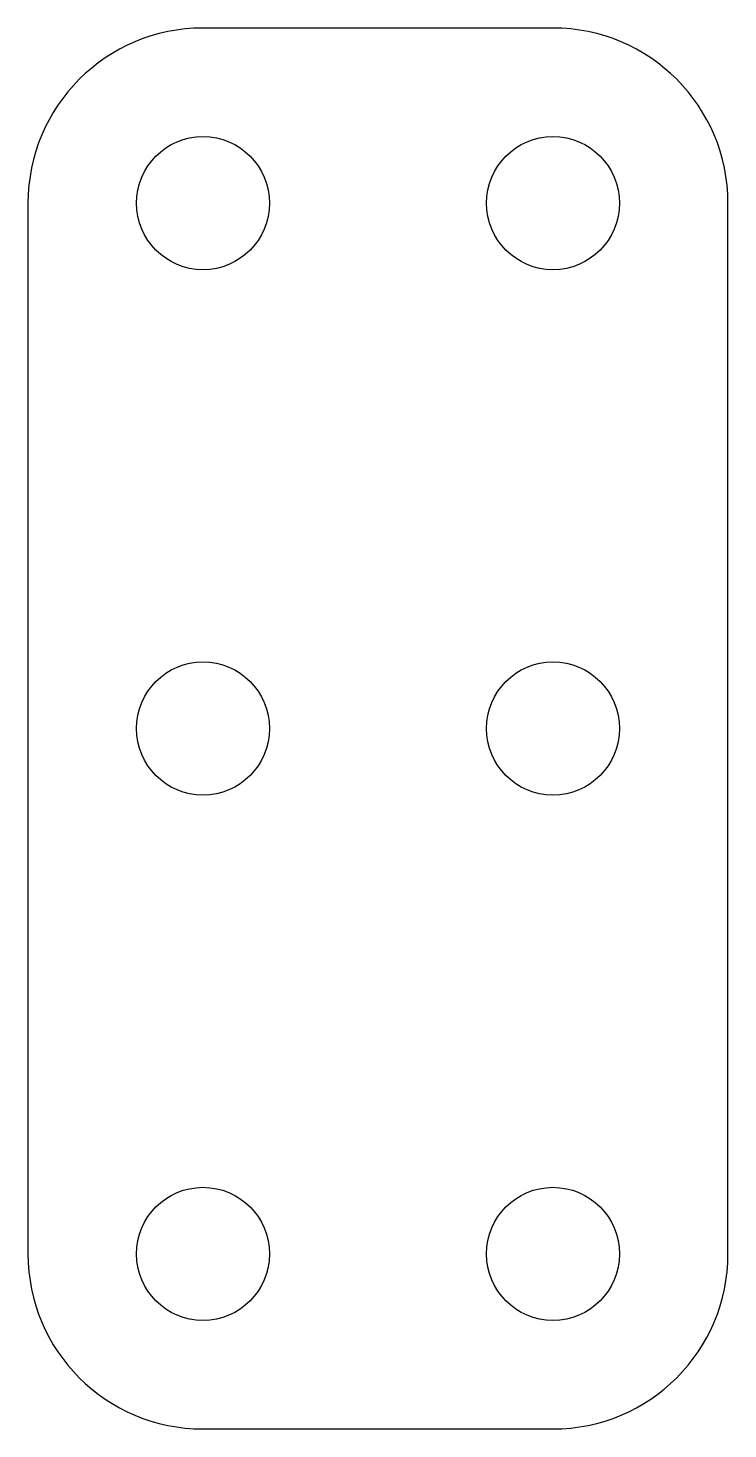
# Model space of a CAD drawing. Header units: millimetres. Extents: x 0 to 219, y 0 to 159.
# Drawn here: x 199.08 to 219.08, y 118.73 to 158.73 of the extents above; entities outside this region: 2.
import ezdxf

# ---------------------------------------------------------------- set-up
doc = ezdxf.new("R2010")
doc.units = ezdxf.units.MM
doc.styles.add('SLDTEXTSTYLE0', font='TXT', dxfattribs={"width": 0.7})

msp = doc.modelspace()

# ---------------------------------------------------------------- linework, layer by layer
at = {"color": 7, "linetype": 'Continuous', "lineweight": 25}
for p, q in [((214.077, 158.725), (204.077, 158.725)), ((199.077, 153.725), (199.077, 123.725)), ((219.077, 123.725), (219.077, 153.725)), ((204.077, 118.725), (214.077, 118.725))]:
    msp.add_line(p, q, dxfattribs=at)
for centre in [(204.077, 153.725), (214.077, 153.725), (204.077, 138.725), (214.077, 138.725), (204.077, 123.725), (214.077, 123.725)]:
    msp.add_circle(centre, 1.9, dxfattribs=at)
for centre, start, end in [((204.077, 153.725), 90, 180), ((214.077, 153.725), 0, 90), ((204.077, 123.725), 180, 270), ((214.077, 123.725), 270, 0)]:
    msp.add_arc(centre, 5, start, end, dxfattribs=at)

# ---------------------------------------------------------------- texts
at = {"color": 7, "linetype": 'Continuous', "char_height": 4.83362, "attachment_point": 1, "style": 'SLDTEXTSTYLE0'}
for s, insert in [('SOLIDWORKS Educational Product.', (0, 13.481)), ('For Instructional Use Only.', (0, 6.231))]:
    msp.add_mtext(s, dxfattribs=dict(at, insert=insert))

doc.saveas('drawing.dxf')
